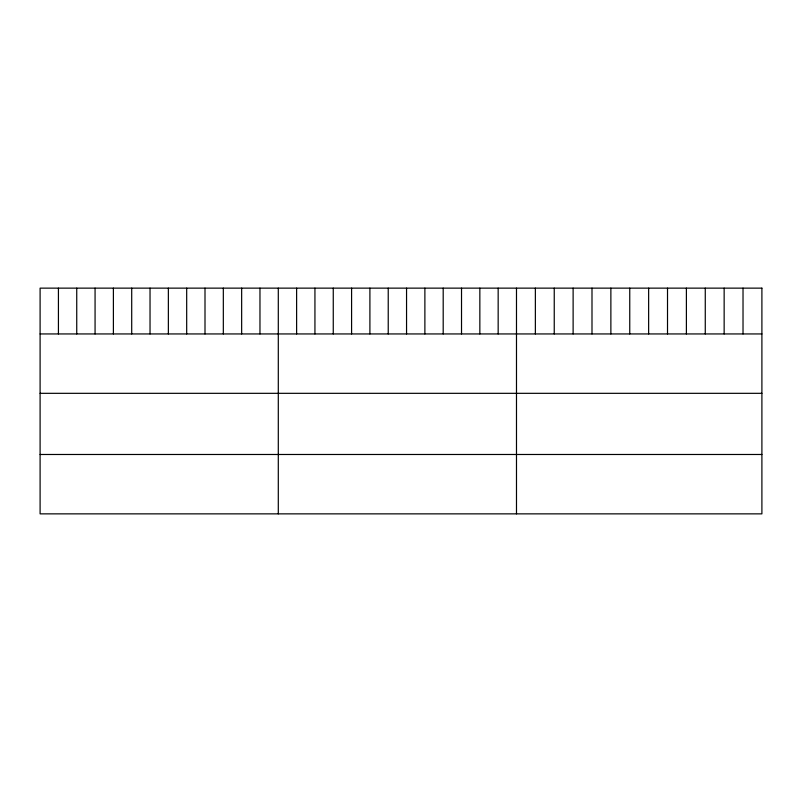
<?xml version="1.0" encoding="UTF-8"?>
<svg xmlns="http://www.w3.org/2000/svg" width="802" height="802" viewBox="0 0 802 802"><rect width="100%" height="100%" fill="white"/><g stroke="black" fill="none" stroke-linecap="round" stroke-linejoin="round"><path stroke-width="1.2" d="M40.1 333.943L761.9 333.943M40.1 393.321L761.9 393.321M40.1 454.483L761.9 454.483M743.023 288.139L743.023 333.943M724.146 288.139L724.146 333.943M705.269 288.139L705.269 333.943M686.392 288.139L686.392 333.943M667.515 288.139L667.515 333.943M648.638 288.139L648.638 333.943M629.75 288.139L629.75 333.943M610.873 288.139L610.873 333.943M591.996 288.139L591.996 333.943M573.119 288.139L573.119 333.943M554.242 288.139L554.242 333.943M535.365 288.139L535.365 333.943M516.488 288.139L516.488 513.861M498.162 288.139L498.162 333.943M479.847 288.139L479.847 333.943M461.521 288.139L461.521 333.943M443.195 288.139L443.195 333.943M424.88 288.139L424.88 333.943M406.554 288.139L406.554 333.943M388.228 288.139L388.228 333.943M369.902 288.139L369.902 333.943M351.587 288.139L351.587 333.943M333.261 288.139L333.261 333.943M314.935 288.139L314.935 333.943M296.62 288.139L296.62 333.943M278.294 288.139L278.294 513.861M259.968 288.139L259.968 333.943M241.653 288.139L241.653 333.943M223.327 288.139L223.327 333.943M205.001 288.139L205.001 333.943M186.686 288.139L186.686 333.943M168.36 288.139L168.36 333.943M150.034 288.139L150.034 333.943M131.708 288.139L131.708 333.943M113.393 288.139L113.393 333.943M95.067 288.139L95.067 333.943M76.741 288.139L76.741 333.943M58.426 288.139L58.426 333.943M761.9 288.139L40.1 288.139L40.1 513.861L761.9 513.861L761.9 288.139"/></g></svg>
